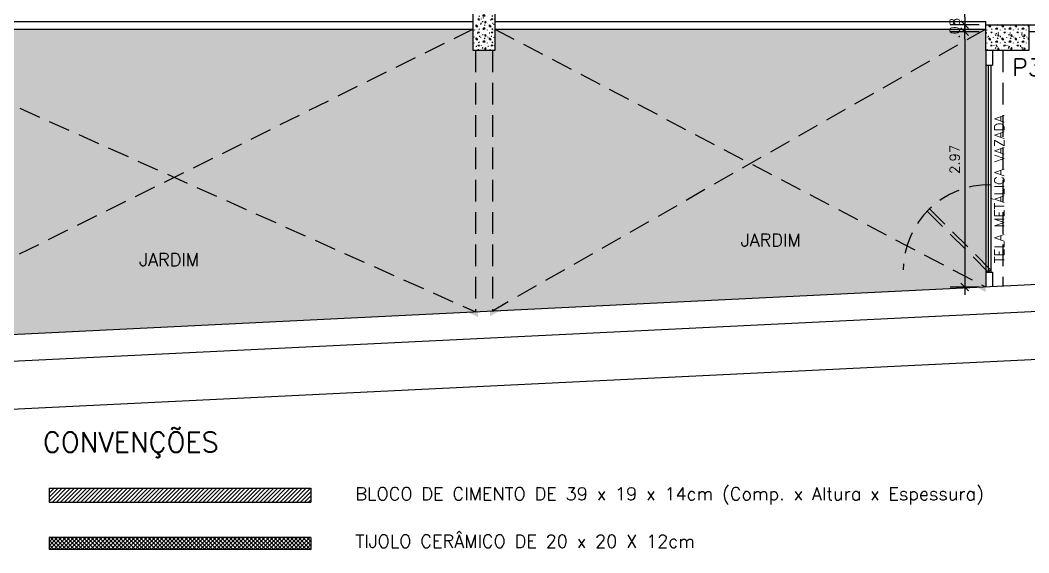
# Model space of a CAD drawing. Header units: millimetres. Extents: x -184.9 to -112.9, y 0.4 to 45.1.
# Drawn here: x -139.86 to -128.16, y 10.5 to 16.68 of the extents above; entities that cross this region are included whole.
import ezdxf

# ---------------------------------------------------------------- set-up
doc = ezdxf.new("R2010")
doc.units = ezdxf.units.MM
for name, pattern in [('DASHED2', [0.375, 0.25, -0.125]), ('HIDDEN', [0.375, 0.25, -0.125]), ('HIDDENX2', [0.75, 0.5, -0.25])]:
    doc.linetypes.add(name, pattern=pattern)
for name, color, linetype in [('COTA', 11, 'Continuous'), ('ESQUADRIA', 2, 'Continuous'), ('ESQUADRIA CT', 2, 'Continuous'), ('HACHURA 1', 8, 'Continuous'), ('HACHURA PILAR VIGA', 8, 'Continuous'), ('PAREDE', 7, 'Continuous'), ('PILAR', 21, 'Continuous'), ('PISO', 1, 'Continuous'), ('PROJECAO', 1, 'DASHED2'), ('TEXTO 1', 3, 'Continuous'), ('TEXTO 2', 2, 'Continuous'), ('VERDE PL', 74, 'Continuous')]:
    doc.layers.add(name, color=color, linetype=linetype)
doc.styles.add('ROMANS', font='romans.shx')
doc.dimstyles.new('TICK75', dxfattribs={"dimtxt": 0.1125, "dimasz": 0.08800000000000001, "dimexe": 0.18, "dimexo": 0.0625, "dimgap": 0.061, "dimtad": 1, "dimrnd": 0.005, "dimzin": 4, "dimdsep": 46, "dimtxsty": 'ROMANS', "dimblk1": 'TICK', "dimblk2": 'TICK', "dimsah": 1, "dimcen": 0.09, "dimse1": 1, "dimse2": 1, "dimclrt": 2, "dimaunit": 1, "dimadec": 0, "dimazin": 0, "dimtfac": 1, "dimtix": 1, "dimtmove": 2, "dimatfit": 3, "dimldrblk": 'TICK', "dimfxl": 1, "dimtolj": 1, "dimtzin": 0, "dimarcsym": 0})
pattern_1 = [(0, (0, 0), (0.1524, 0.1524), [0.01905, -0.13335]), (90, (0, 0), (-0.1524, 0.1524), [0.01905, -0.13335]), (135, (0.01905, 0), (-0.152399999744268, 0), [0.02694076908, -0.18858538356]), (0, (0.01905, 0.085725), (0.1524, 0.1524), [0.01905, -0.13335]), (45, (0.028575, 0.0762), (0, 0.152399999744268), [0.01347037692, -0.20205576048]), (135, (0.028575, 0.0762), (-0.152399999744268, 0), [0.01347037692, -0.20205576048]), (0, (0.0762, 0.123825), (0.1524, 0.1524), [0.02694076908, -0.12545923092]), (45, (0.0762, 0.123825), (0, 0.152399999744268), [0.01905, -0.19647615264]), (135, (0.10314076908, 0.123825), (-0.152399999744268, 0), [0.01905, -0.19647615264]), (90, (0.104775, 0.0381), (-0.1524, 0.1524), [0.01905, -0.13335]), (45, (0.104775, 0.0381), (0, 0.152399999744268), [0.01347037692, -0.20205576048]), (135, (0.1143, 0.047625), (-0.152399999744268, 0), [0.01347037692, -0.20205576048]), (0, (0.01905, 0.0381), (0.1524, 0.1524), [0.009525, -0.127635]), (0, (0.13335, 0.0762), (0.1524, 0.1524), [0.009525, -0.127635]), (90, (0.085725, 0.09525), (-0.1524, 0.1524), [0.009525, -0.127635]), (135, (0.104775, 0.009525), (-0.152399999744268, 0), [0.01347037692, -0.20205576048]), (135, (0.0381, 0.1143), (-0.152399999744268, 0), [0.01347037692, -0.20205576048]), (45, (0.0714375, 0.05000625), (0, 0.152399999744268), [0.01347037692, -0.20205576048]), (90, (0.0523875, 0.01905), (-0.1524, 0.1524), [0.00238125, -0.15001875]), (90, (0.05953125, 0.08334375000000001), (-0.1524, 0.1524), [0.00238125, -0.15001875]), (90, (0.13096875, 0.1095375), (-0.1524, 0.1524), [0.00238125, -0.15001875]), (90, (0.13335, 0.028575), (-0.1524, 0.1524), [0.00238125, -0.15001875])]

# ---------------------------------------------------------------- blocks, each defined once
blk = doc.blocks.new('TICK')
at = {"layer": 'COTA'}
for p, q in [((0, 1.907592907288972), (0, -1.907600000000002)), ((-1, 0), (1, 0))]:
    blk.add_line(p, q, dxfattribs=at)
at = {"layer": 'COTA', "color": 2}
blk.add_line((0.5, 0.5), (-0.5, -0.5), dxfattribs=at)
blk = doc.blocks.new('*D267')
at = {"layer": 'COTA', "color": 0, "lineweight": -2}
blk.add_line((-128.9066756238203, 16.4625499016454), (-128.9066756238203, 13.67476711486934), dxfattribs=at)
at = {"layer": 'Defpoints', "color": 0}
for p in [(-128.1643200238897, 16.5505499016454), (-128.9066756238203, 13.58676711486934), (-128.6627451659243, 13.58676711486934)]:
    blk.add_point(p, dxfattribs=at)
at = {"layer": 'COTA', "color": 0, "lineweight": -2, "xscale": 0.08800000000000001, "yscale": 0.08800000000000001, "zscale": 0.08800000000000001}
for p, rotation in [((-128.9066756238203, 16.5505499016454), 90), ((-128.9066756238203, 13.58676711486934), 270)]:
    blk.add_blockref('TICK', p, dxfattribs=dict(at, rotation=rotation))
at = {"layer": 'COTA', "color": 2, "insert": (-129.0239256238203, 15.06865850825737), "char_height": 0.1125, "attachment_point": 5, "rotation": 90, "style": 'ROMANS'}
blk.add_mtext('\\A1;2.97', dxfattribs=at)
blk = doc.blocks.new('*D266')
at = {"layer": 'COTA', "color": 0, "lineweight": -2}
for p, q in [((-128.9066756238203, 16.7185499016454), (-128.9066756238203, 16.8065499016454)), ((-128.9066756238203, 16.6305499016454), (-128.9066756238203, 16.5505499016454)), ((-128.9066756238203, 16.4625499016454), (-128.9066756238203, 16.37454990164539))]:
    blk.add_line(p, q, dxfattribs=at)
at = {"layer": 'Defpoints', "color": 0}
for p in [(-128.1643200238897, 16.6305499016454), (-128.9066756238203, 16.5505499016454), (-128.1643200238897, 16.5505499016454)]:
    blk.add_point(p, dxfattribs=at)
at = {"layer": 'COTA', "color": 0, "lineweight": -2, "xscale": 0.08800000000000001, "yscale": 0.08800000000000001, "zscale": 0.08800000000000001}
for p, rotation in [((-128.9066756238203, 16.6305499016454), 270), ((-128.9066756238203, 16.5505499016454), 90)]:
    blk.add_blockref('TICK', p, dxfattribs=dict(at, rotation=rotation))
at = {"layer": 'COTA', "color": 2, "insert": (-129.0239256238203, 16.5905499016454), "char_height": 0.1125, "attachment_point": 5, "rotation": 90, "style": 'ROMANS'}
blk.add_mtext('\\A1;.08', dxfattribs=at)
blk = doc.blocks.new('*D264')
at = {"layer": 'COTA', "color": 0, "lineweight": -2}
blk.add_line((-128.4963200238878, 16.95653083899388), (-124.772320023889, 16.95653083899388), dxfattribs=at)
at = {"layer": 'Defpoints', "color": 0}
for p in [(-124.684320023889, 16.95653083899388), (-124.684320023889, 16.38639359414131), (-128.5843200238878, 16.1663935941413)]:
    blk.add_point(p, dxfattribs=at)
at = {"layer": 'COTA', "color": 0, "lineweight": -2, "xscale": 0.08800000000000001, "yscale": 0.08800000000000001, "zscale": 0.08800000000000001, "rotation": 180}
blk.add_blockref('TICK', (-128.5843200238878, 16.95653083899388), dxfattribs=at)
at = {"layer": 'COTA', "color": 0, "lineweight": -2, "xscale": 0.08800000000000001, "yscale": 0.08800000000000001, "zscale": 0.08800000000000001}
blk.add_blockref('TICK', (-124.684320023889, 16.95653083899388), dxfattribs=at)
at = {"layer": 'COTA', "color": 2, "insert": (-126.6343200238884, 17.07378083899388), "char_height": 0.1125, "attachment_point": 5, "style": 'ROMANS'}
blk.add_mtext('\\A1;3.90', dxfattribs=at)
blk = doc.blocks.new('*D263')
at = {"layer": 'COTA', "color": 0, "lineweight": -2}
for p, q in [((-128.7523200238878, 16.95653083899388), (-128.8403200238878, 16.95653083899388)), ((-128.6643200238878, 16.95653083899388), (-128.5843200238878, 16.95653083899388)), ((-128.4963200238878, 16.95653083899388), (-128.4083200238878, 16.95653083899388))]:
    blk.add_line(p, q, dxfattribs=at)
at = {"layer": 'Defpoints', "color": 0}
for p in [(-128.5843200238878, 16.95653083899388), (-128.6643200238878, 16.1663935941413), (-128.5843200238878, 16.1663935941413)]:
    blk.add_point(p, dxfattribs=at)
at = {"layer": 'COTA', "color": 0, "lineweight": -2, "xscale": 0.08800000000000001, "yscale": 0.08800000000000001, "zscale": 0.08800000000000001}
blk.add_blockref('TICK', (-128.6643200238878, 16.95653083899388), dxfattribs=at)
at = {"layer": 'COTA', "color": 0, "lineweight": -2, "xscale": 0.08800000000000001, "yscale": 0.08800000000000001, "zscale": 0.08800000000000001, "rotation": 180}
blk.add_blockref('TICK', (-128.5843200238878, 16.95653083899388), dxfattribs=at)
at = {"layer": 'COTA', "color": 2, "insert": (-128.6243200238878, 17.07378083899388), "char_height": 0.1125, "attachment_point": 5, "style": 'ROMANS'}
blk.add_mtext('\\A1;.08', dxfattribs=at)
blk = doc.blocks.new('*D101')
at = {"layer": 'COTA', "color": 0, "lineweight": -2}
blk.add_line((-119.4648604567926, 13.16874072132166), (-170.4135865816012, 10.67559538838779), dxfattribs=at)
at = {"layer": 'Defpoints', "color": 0}
for p in [(-119.4043200238889, 13.73204313307892), (-170.5288358037448, 11.2302956388842), (-170.5014814091249, 10.67129430775836)]:
    blk.add_point(p, dxfattribs=at)
at = {"layer": 'COTA', "color": 0, "lineweight": -2, "xscale": 0.08800000000000001, "yscale": 0.08800000000000001, "zscale": 0.08800000000000001}
for p, rotation in [((-119.3769656292689, 13.1730418019511), 2.801499872717789), ((-170.5014814091249, 10.67129430775836), 182.8014998727178)]:
    blk.add_blockref('TICK', p, dxfattribs=dict(at, rotation=rotation))
at = {"layer": 'COTA', "color": 2, "insert": (-144.9449542203764, 12.03927792448146), "char_height": 0.1125, "attachment_point": 5, "rotation": 2.8014998727177898, "style": 'ROMANS'}
blk.add_mtext('\\A1;51.19', dxfattribs=at)

msp = doc.modelspace()

# ---------------------------------------------------------------- hatches: boundary and pattern name
at = {"layer": 'HACHURA 1'}
h = msp.add_hatch(dxfattribs=at)
h.set_pattern_fill('ANSI31', color=256, scale=0.0105, style=0)
h.set_pattern_definition([(45, (-2420.686038478534, 156.9353531888051), (-0.02357317231780653, 0.02357317231780653), [])])
h.paths.add_polyline_path([(-139.5191432655456, 11.25459294125491), (-139.5191432655456, 11.0930544797171), (-136.4870074691942, 11.09305447971641), (-136.4870074691942, 11.25459294125491)])
h = msp.add_hatch(dxfattribs=at)
h.set_pattern_fill('ANSI37', color=256, scale=0.0105, style=0)
h.set_pattern_definition([(45, (-2420.686038478534, 156.9353531888051), (-0.02357317231780653, 0.02357317231780653), []), (135, (-2420.686038478534, 156.9353531888051), (-0.02357317231780653, -0.02357317231780653), [])])
h.paths.add_polyline_path([(-136.4870074691942, 10.54271511248496), (-136.4870074691942, 10.68117665094687), (-139.5191432655463, 10.68117665094687), (-139.5191432655463, 10.54271511248496)])
at = {"layer": 'HACHURA PILAR VIGA'}
h = msp.add_hatch(dxfattribs=at)
h.set_pattern_fill('CONCRE', color=256, scale=0.006)
h.set_pattern_definition(pattern_1)
h.paths.add_polyline_path([(-134.3543200238896, 16.83054990164538), (-134.6043200238896, 16.83054990164538), (-134.6043200238896, 16.33054990164538), (-134.3543200238896, 16.33054990164538)])
h = msp.add_hatch(dxfattribs=at)
h.set_pattern_fill('CONCRE', color=256, scale=0.006)
h.set_pattern_definition(pattern_1)
h.paths.add_polyline_path([(-128.1643200238897, 16.63054990164542), (-128.6643200238897, 16.6305499016454), (-128.6643200238897, 16.33054990164538), (-128.1643200238897, 16.33054990164538)])
at = {"layer": 'VERDE PL'}
h = msp.add_hatch(dxfattribs=at)
h.set_pattern_fill('CROSS', color=256, scale=0.02, style=0)
h.set_pattern_definition([(0, (-322.7820840110102, -28.03105905125355), (0.127, 0.127), [0.0635, -0.1905]), (90, (-322.7503340110102, -28.06280905125354), (-0.127, 0.127), [0.0635, -0.1905])])
h.paths.add_polyline_path([(-157.1243200238877, 16.5789039528826), (-157.1543200238881, 16.5789039528826), (-162.2393200238871, 16.57890395288265), (-162.2393200238871, 16.56591457499701), (-159.618838718232, 14.29668644690477)])
h.paths.add_polyline_path([(-159.618838718232, 14.29668644690477), (-162.2393200238871, 16.56591457499698), (-162.2393200238871, 11.89922663896127)])
h.paths.add_polyline_path([(-153.1730306483784, 14.45439732143194), (-156.9843200238877, 16.57890395288265), (-156.9843200238877, 12.14338753196827)])
h.paths.add_polyline_path([(-149.6693200238873, 16.5789039528826), (-149.6993200238877, 16.5789039528826), (-156.9543200238874, 16.5789039528826), (-156.9843200238876, 16.5789039528826), (-153.1730306483784, 14.45439732143194)])
h.paths.add_polyline_path([(-142.1093200238883, 16.57890395288263), (-142.1393200238887, 16.57890395288263), (-149.499320023887, 16.5789039528826), (-149.5293200238873, 16.5789039528826), (-145.6461367900137, 14.63855933804953)])
h.paths.add_polyline_path([(-134.5493200238883, 16.5789039528826), (-134.5793200238888, 16.5789039528826), (-141.939320023888, 16.57890395288263), (-141.9693200238883, 16.57890395288263), (-138.0679315874418, 14.82397679958265)])
h.paths.add_polyline_path([(-128.6643200238878, 16.57890395288263), (-134.379320023888, 16.57890395288263), (-134.4093200238885, 16.57890395288263), (-131.410256518249, 14.9868714663335)])
h.paths.add_polyline_path([(-128.6643200238878, 16.57890395288263), (-131.410256518249, 14.9868714663335), (-128.6643200238878, 13.52920973399486)])
h.paths.add_polyline_path([(-162.1849497335927, 11.9489696329089), (-157.1899799417165, 12.19339548163899), (-159.618838718232, 14.29668644690477)])
h.paths.add_polyline_path([(-156.8765533603089, 12.20873282327804), (-149.768389700038, 12.55656654559601), (-153.1730306483785, 14.45439732143194)])
h.paths.add_polyline_path([(-149.4090992225351, 12.57414820946252), (-142.2188175469904, 12.92600032756974), (-145.6461367900136, 14.63855933804953)])
h.paths.add_polyline_path([(-141.8357740796941, 12.9447443297351), (-134.6697633765979, 13.2954087623732), (-138.0679315874418, 14.82397679958268)])
h.paths.add_polyline_path([(-134.2961570529332, 13.31369096357915), (-128.7679318117582, 13.58421134765487), (-131.410256518249, 14.9868714663335)])
h.paths.add_polyline_path([(-156.9843200238877, 16.33054990164541), (-157.1243200238877, 16.33054990164538), (-157.1243200238877, 12.13653671599681), (-156.9843200238877, 12.14338753196728)])
h.paths.add_polyline_path([(-157.1243200238877, 16.33054990164536), (-157.1793200238878, 16.33054990164536), (-157.1793200238878, 16.52858484198021), (-159.618838718232, 14.29668644690474), (-157.1243200238877, 12.13653671599775)])
h.paths.add_polyline_path([(-149.5293200238873, 16.33054990164538), (-149.6693200238873, 16.33054990164538), (-149.6693200238873, 12.5614144607357), (-149.5293200238873, 12.5682652767062)])
h.paths.add_polyline_path([(-149.6693200238873, 16.33054990164538), (-149.7243200238896, 16.33054990164538), (-149.7243200238896, 16.54555420535553), (-153.1730306483784, 14.45439732143194), (-149.6693200238873, 12.5013426664253)])
h.paths.add_polyline_path([(-149.4743200238896, 16.55142161496963), (-149.4743200238896, 16.33054990164538), (-149.5293200238873, 16.33054990164538), (-149.5293200238873, 12.50819348239582), (-145.6461367900137, 14.6385593380495)])
h.paths.add_polyline_path([(-141.9693200238883, 16.33054990164538), (-142.1093200238883, 16.33054990164538), (-142.1093200238883, 12.87128672882986), (-141.9693200238883, 12.8781375448003)])
h.paths.add_polyline_path([(-141.9143200238897, 16.33054990164538), (-141.9693200238883, 16.33054990164538), (-141.9693200238883, 12.87813754480118), (-138.0679315874418, 14.82397679958268), (-141.9143200238897, 16.55416378793842)])
h.paths.add_polyline_path([(-142.1643200238897, 16.33054990164538), (-142.1643200238897, 16.54873022297937), (-145.6461367900137, 14.6385593380495), (-142.1093200238883, 12.87128672883071), (-142.1093200238883, 16.33054990164538)])
h.paths.add_polyline_path([(-134.3543200238896, 16.54970757654931), (-134.3543200238896, 16.33054990164538), (-134.4093200238883, 16.33054990164538), (-134.4093200238883, 13.24808160720659), (-131.410256518249, 14.9868714663335)])
h.paths.add_polyline_path([(-134.4093200238883, 16.33054990164538), (-134.5493200238883, 16.33054990164541), (-134.5493200238883, 13.30130258554658), (-134.4093200238883, 13.3081534015171)])
h.paths.add_polyline_path([(-134.5493200238883, 16.33054990164538), (-134.6043200238896, 16.33054990164538), (-134.6043200238896, 16.55147239594871), (-138.0679315874418, 14.82397679958268), (-134.5493200238883, 13.24123079123612)])

# ---------------------------------------------------------------- linework, layer by layer
at = {"layer": 'ESQUADRIA', "color": 1}
for p, q in [((-141.9143200238883, 16.66890395288263), (-134.6043200238884, 16.66890395288263)), ((-134.3543200238884, 16.66890395288263), (-128.6643200238878, 16.66890395288263)), ((-128.6643200238897, 16.6305499016454), (-128.6643200238878, 16.66890395288263)), ((-141.9143200238883, 16.57890395288263), (-134.6043200238884, 16.57890395288263)), ((-134.3543200238884, 16.5789039528826), (-128.6643200238878, 16.5789039528826))]:
    msp.add_line(p, q, dxfattribs=at)
at = {"layer": 'ESQUADRIA'}
for p, q in [((-128.6343200238878, 16.15991571497538), (-128.6343200238878, 13.75991571497538)), ((-128.6043200238878, 16.15991571497538), (-128.6043200238878, 13.75991571497538))]:
    msp.add_line(p, q, dxfattribs=at)
at = {"layer": 'ESQUADRIA CT', "color": 1, "linetype": 'HIDDEN'}
for p, q in [((-129.34129311945, 14.46688881053754), (-129.3137945993999, 14.49438733058759)), ((-128.6343200238878, 13.75991571497538), (-129.34129311945, 14.46688881053754)), ((-129.3137945993999, 14.49438733058759), (-128.6068215038378, 13.78741423502546)), ((-128.6068215038378, 13.78741423502546), (-128.6343200238878, 13.75991571497538))]:
    msp.add_line(p, q, dxfattribs=at)
msp.add_arc((-128.6205707638628, 13.77366497500042), 1, 89.21220060659576, 179.2122006065925, dxfattribs=at)
at = {"layer": 'HACHURA 1'}
for p, q in [((-139.5191432655456, 11.25459294125423), (-139.5191432655456, 11.09305447971676)), ((-136.4870074691949, 11.25459294125491), (-136.4870074691949, 11.09305447971607)), ((-139.5191432655456, 10.68117665094687), (-139.5191432655456, 10.54271511248496)), ((-136.4870074691935, 10.68117665094721), (-136.4870074691935, 10.54271511248496))]:
    msp.add_line(p, q, dxfattribs=at)
at = {"layer": 'PAREDE'}
for p, q in [((-128.1643200238897, 16.6305499016454), (-124.604320023889, 16.6305499016454)), ((-128.1643200238897, 16.5505499016454), (-124.684320023889, 16.5505499016454)), ((-128.6643200238878, 16.33054990164538), (-128.6643200238878, 16.15991571497538)), ((-128.5843200238878, 16.33054990164538), (-128.5843200238878, 16.15991571497538)), ((-128.6643200238878, 16.15991571497538), (-128.5843200238878, 16.15991571497538)), ((-170.3063957067665, 11.55155154879219), (-119.7143200238889, 14.02724440641762)), ((-170.5288358037448, 11.2302956388842), (-118.359718193096, 13.78316009668737)), ((-128.6643200238878, 13.75991571497538), (-128.5843200238878, 13.75991571497538)), ((-128.6643200238878, 13.75991571497538), (-128.6643200238878, 13.58928152830539)), ((-128.5843200238878, 13.75991571497538), (-128.5843200238878, 13.59319628028852)), ((-139.519143265545, 11.25459294125423), (-136.4870074691942, 11.25459294125423)), ((-139.519143265545, 11.09305447971676), (-136.4870074691942, 11.09305447971676)), ((-136.4870074691942, 10.68117665094687), (-139.5191432655456, 10.68117665094687)), ((-136.4870074691942, 10.54271511248461), (-139.5191432655456, 10.54271511248461))]:
    msp.add_line(p, q, dxfattribs=at)
at = {"layer": 'PILAR'}
for points in [[(-134.3543200238896, 16.83054990164538), (-134.3543200238896, 16.33054990164538), (-134.6043200238896, 16.33054990164538), (-134.6043200238896, 16.83054990164538), (-134.3543200238896, 16.83054990164538)], [(-128.1643200238897, 16.33054990164538), (-128.6643200238897, 16.33054990164538), (-128.6643200238897, 16.6305499016454), (-128.1643200238897, 16.6305499016454), (-128.1643200238897, 16.33054990164538)]]:
    msp.add_lwpolyline(points, dxfattribs=at)
at = {"layer": 'PISO'}
msp.add_line((-128.6643200238878, 16.15991571497538), (-128.6643200238878, 13.75991571497538), dxfattribs=at)
at = {"layer": 'PROJECAO', "color": 11}
for p, q in [((-134.6043200238884, 16.57890395288263), (-141.9393200238883, 12.93967737110532)), ((-141.9143200238897, 16.58054990164538), (-134.5793200238883, 13.29983455355293)), ((-128.6643200238878, 16.57890395288265), (-134.382252578863, 13.30947793069325)), ((-134.3543200238896, 16.58054990164538), (-128.6672525788624, 13.58913802548787)), ((-134.5793200238883, 16.33054990164538), (-134.5793200238883, 13.29983455355293)), ((-134.3793200238883, 16.33054990164538), (-134.3793200238883, 13.3096214335107)), ((-128.4643200238878, 16.33054990164538), (-128.4643200238878, 13.59906840826321))]:
    msp.add_line(p, q, dxfattribs=at)
at = {"layer": 'PROJECAO', "linetype": 'HIDDENX2', "ltscale": 2}
msp.add_line((-128.5443271690648, 16.40230945425162), (-128.5443271690648, 16.40230945425162), dxfattribs=at)

# ---------------------------------------------------------------- texts
at = {"layer": 'TEXTO 1', "style": 'ROMANS'}
for s, height, p in [('P31', 0.2, (-128.3570690032743, 16.03636953141537)), ('JARDIM', 0.15, (-131.5033739793754, 14.05652411978011)), ('JARDIM', 0.15, (-138.4757603077539, 13.82946996349077))]:
    msp.add_text(s, height=height, dxfattribs=at).set_placement(p)
at = {"layer": 'TEXTO 1', "color": 7, "style": 'ROMANS'}
msp.add_text('CONVENÇÕES', height=0.2307692307692308, dxfattribs=at).set_placement((-139.59145312696, 11.67335133144931))
at = {"layer": 'TEXTO 2', "style": 'ROMANS'}
msp.add_text('TELA METÁLICA VAZADA ', height=0.1125, rotation=90, dxfattribs=at).set_placement((-128.4510044046451, 13.86535039006543))
for s, p in [('BLOCO DE CIMENTO DE 39 x 19 x 14cm (Comp. x Altura x Espessura)', (-135.9693335700534, 11.11364085628938)), ('TIJOLO CERÂMICO DE 20 x 20 X 12cm', (-135.9693335700534, 10.56330148905826))]:
    msp.add_text(s, height=0.15, dxfattribs=at).set_placement(p)

# ---------------------------------------------------------------- dimensions: what is measured, and where the dimension line sits
at = {"layer": 'COTA'}
for base, p1, p2, picture, middle in [((-128.5843200238878, 16.95653083899388), (-128.6643200238878, 16.1663935941413), (-128.5843200238878, 16.1663935941413), '*D263', (-128.6243200238878, 17.07378083899388)), ((-124.684320023889, 16.95653083899388), (-128.5843200238878, 16.1663935941413), (-124.684320023889, 16.38639359414131), '*D264', (-126.6343200238884, 17.07378083899388))]:
    dim = msp.add_linear_dim(base=base, p1=p1, p2=p2, dimstyle='TICK75', override={"dimblk1": 'TICK', "dimblk2": 'TICK'}, dxfattribs=at)
    dim.commit()
    dim.dimension.update_dxf_attribs({"geometry": picture, "text_midpoint": middle})
for base, p1, p2, angle, picture, middle in [((-128.9066756238203, 16.5505499016454), (-128.1643200238897, 16.6305499016454), (-128.1643200238897, 16.5505499016454), 90, '*D266', (-129.0239256238203, 16.5905499016454)), ((-128.9066756238203, 13.58676711486934), (-128.1643200238897, 16.5505499016454), (-128.6627451659243, 13.58676711486934), 90, '*D267', (-129.0239256238203, 15.06865850825737)), ((-170.5014814091249, 10.67129430775836), (-119.4043200238889, 13.73204313307892), (-170.5288358037448, 11.2302956388842), 2.801499872717789, '*D101', (-144.9449542203764, 12.03927792448146))]:
    dim = msp.add_linear_dim(base=base, p1=p1, p2=p2, angle=angle, dimstyle='TICK75', dxfattribs=at)
    dim.commit()
    dim.dimension.update_dxf_attribs({"geometry": picture, "text_midpoint": middle})

doc.saveas('drawing.dxf')
